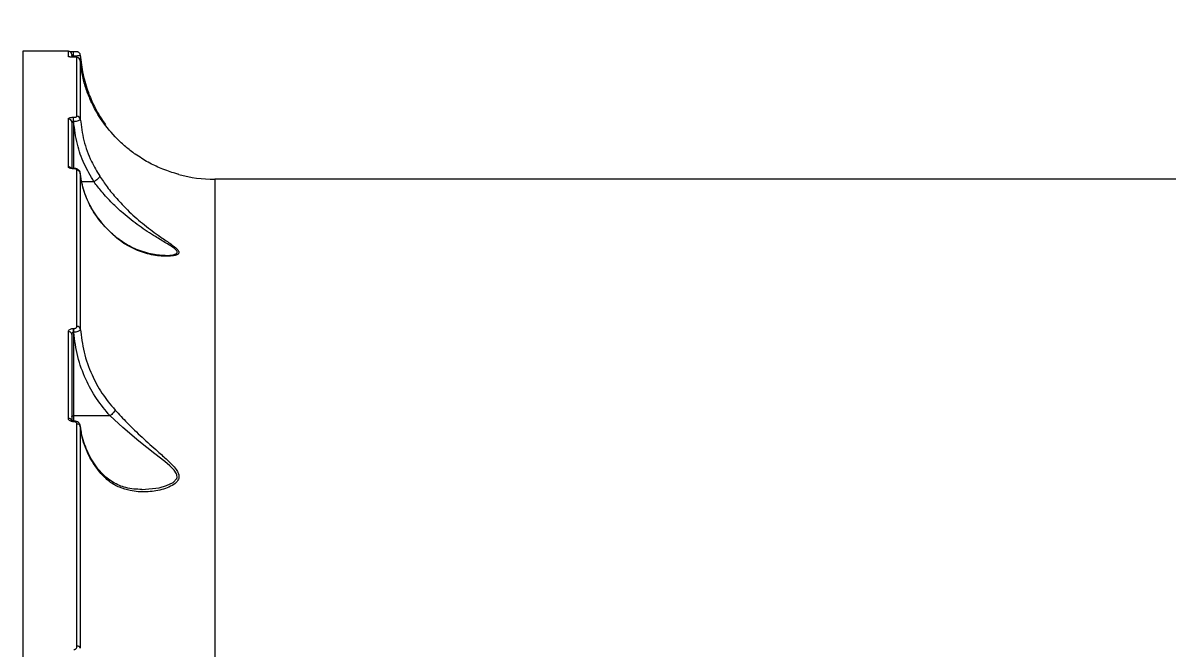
# Model space of a CAD drawing. Header units: millimetres. Extents: x -8327 to 9087, y -6583 to 5996.
# Drawn here: x -799 to -459.3, y -1964.2 to -1778.7 of the extents above; entities that cross this region are included whole.
import ezdxf

# ---------------------------------------------------------------- set-up
doc = ezdxf.new("R2010")
doc.units = ezdxf.units.MM
for name, color, linetype in [('DIKOM_ОБЪЕКТ', 7, 'Continuous'), ('DIKOM_РАЗМЕР_ЗОНА', 7, 'Continuous'), ('DIKOM_РАЗМЕР_ОБЪЕКТА', 7, 'Continuous')]:
    doc.layers.add(name, color=color, linetype=linetype)
doc.styles.add('style1', font='arial.ttf', dxfattribs={"width": 0.8})
doc.dimstyles.new('1-50', dxfattribs={"dimtxt": 300, "dimasz": 200, "dimexe": 100, "dimexo": 0, "dimgap": 100, "dimtad": 1, "dimtxsty": 'style1', "dimcen": 200, "dimclrd": 7, "dimclre": 7, "dimclrt": 7, "dimadec": 1, "dimazin": 2, "dimtfac": 1, "dimtmove": 0, "dimatfit": 2, "dimfxl": 0, "dimlwd": 25, "dimlwe": 18, "dimarcsym": 0})

# ---------------------------------------------------------------- blocks, each defined once
blk = doc.blocks.new('*D9')
at = {"layer": 'Defpoints', "color": 0, "transparency": 16777216}
for p in [(7087.37, 843.9), (-4957.59, 227.93), (7087.37, -4838.64)]:
    blk.add_point(p, dxfattribs=at)
at = {"layer": 'DIKOM_РАЗМЕР_ОБЪЕКТА', "color": 7, "lineweight": 18, "transparency": 16777216}
for p, q in [((7087.37, 843.9), (7087.37, -4938.64)), ((-4957.59, 227.93), (-4957.59, -4938.64))]:
    blk.add_line(p, q, dxfattribs=at)
at = {"layer": 'DIKOM_РАЗМЕР_ОБЪЕКТА', "color": 7, "lineweight": 25, "transparency": 16777216}
blk.add_line((-4757.59, -4838.64), (6887.37, -4838.64), dxfattribs=at)
at = {"layer": 'DIKOM_РАЗМЕР_ОБЪЕКТА', "color": 7, "transparency": 16777216}
for points in [[(-4757.59, -4805.31), (-4757.59, -4871.97), (-4957.59, -4838.64)], [(6887.37, -4805.31), (6887.37, -4871.97), (7087.37, -4838.64)]]:
    blk.add_solid(points, dxfattribs=at)
at = {"layer": 'DIKOM_РАЗМЕР_ОБЪЕКТА', "color": 7, "transparency": 16777216, "insert": (4098.94, -4585.47), "char_height": 300, "attachment_point": 5, "style": 'style1'}
blk.add_mtext('12040', dxfattribs=at)
blk = doc.blocks.new('*D10')
at = {"layer": 'Defpoints', "color": 0, "transparency": 16777216}
for p in [(-465.57, 4500.84), (-6842.48, -4044.98), (-465.57, -4044.98)]:
    blk.add_point(p, dxfattribs=at)
at = {"layer": 'DIKOM_РАЗМЕР_ОБЪЕКТА', "color": 7, "lineweight": 18, "transparency": 16777216}
for p, q in [((-465.57, 4500.84), (-6942.48, 4500.84)), ((-465.57, -4044.98), (-6942.48, -4044.98))]:
    blk.add_line(p, q, dxfattribs=at)
at = {"layer": 'DIKOM_РАЗМЕР_ОБЪЕКТА', "color": 7, "lineweight": 25, "transparency": 16777216}
blk.add_line((-6842.48, 4300.84), (-6842.48, -3844.98), dxfattribs=at)
at = {"layer": 'DIKOM_РАЗМЕР_ОБЪЕКТА', "color": 7, "transparency": 16777216}
for points in [[(-6875.82, 4300.84), (-6809.15, 4300.84), (-6842.48, 4500.84)], [(-6875.82, -3844.98), (-6809.15, -3844.98), (-6842.48, -4044.98)]]:
    blk.add_solid(points, dxfattribs=at)
at = {"layer": 'DIKOM_РАЗМЕР_ОБЪЕКТА', "color": 7, "transparency": 16777216, "insert": (-7095.66, 227.93), "char_height": 300, "attachment_point": 5, "rotation": 90, "style": 'style1'}
blk.add_mtext('8550', dxfattribs=at)
blk = doc.blocks.new('*D12')
at = {"layer": 'Defpoints', "color": 0, "transparency": 16777216}
for p in [(-6501.58, 227.93), (9087.37, 227.93), (9087.37, -6483.3)]:
    blk.add_point(p, dxfattribs=at)
at = {"layer": 'DIKOM_РАЗМЕР_ЗОНА', "color": 7, "lineweight": 18, "transparency": 16777216}
for p, q in [((-6501.58, 227.93), (-6501.58, -6583.3)), ((9087.37, 227.93), (9087.37, -6583.3))]:
    blk.add_line(p, q, dxfattribs=at)
at = {"layer": 'DIKOM_РАЗМЕР_ЗОНА', "color": 7, "lineweight": 25, "transparency": 16777216}
blk.add_line((-6301.58, -6483.3), (8887.37, -6483.3), dxfattribs=at)
at = {"layer": 'DIKOM_РАЗМЕР_ЗОНА', "color": 7, "transparency": 16777216}
for points in [[(-6301.58, -6449.97), (-6301.58, -6516.64), (-6501.58, -6483.3)], [(8887.37, -6449.97), (8887.37, -6516.64), (9087.37, -6483.3)]]:
    blk.add_solid(points, dxfattribs=at)
at = {"layer": 'DIKOM_РАЗМЕР_ЗОНА', "color": 7, "transparency": 16777216, "insert": (2981.2, -6230.13), "char_height": 300, "attachment_point": 5, "style": 'style1'}
blk.add_mtext('15500', dxfattribs=at)

msp = doc.modelspace()

# ---------------------------------------------------------------- linework, layer by layer
at = {"layer": 'DIKOM_ОБЪЕКТ', "color": 7, "linetype": 'Continuous', "lineweight": 15}
for p, q in [((-785.539, -1787.072), (-799.039, -1787.072)), ((-799.039, -1787.072), (-799.039, -2206.069)), ((-785.539, -1788.668), (-785.539, -1787.072)), ((-784.539, -1788.072), (-784.539, -1788.675)), ((-784.007, -1787.24), (-784.039, -1787.24)), ((-784.039, -1788.575), (-784.039, -1787.24)), ((-784.007, -1788.575), (-784.039, -1788.575)), ((-784.039, -1788.575), (-784.039, -1788.827)), ((-783.936, -1788.83), (-784.039, -1788.83)), ((-784.039, -1788.83), (-784.039, -1788.834)), ((-783.936, -1788.834), (-784.039, -1788.834)), ((-784.007, -1788.575), (-784.007, -1787.24)), ((-783.982, -1788.75), (-784.007, -1788.575)), ((-783.936, -1788.83), (-783.936, -1788.834)), ((-782.98, -1806.374), (-782.98, -1788.944)), ((-781.982, -1789.867), (-781.982, -1807.258)), ((-785.539, -1821.335), (-785.539, -1807.133)), ((-784.039, -1806.677), (-783.984, -1806.677)), ((-784.039, -1807.96), (-784.039, -1806.677)), ((-783.984, -1807.96), (-783.984, -1806.677)), ((-784.539, -1808.085), (-784.539, -1821.712)), ((-783.984, -1807.96), (-784.039, -1807.96)), ((-784.039, -1807.96), (-784.039, -1821.878)), ((-783.96, -1821.878), (-784.039, -1821.878)), ((-784.039, -1821.878), (-784.039, -1821.961)), ((-783.96, -1821.961), (-784.039, -1821.961)), ((-783.96, -1821.878), (-783.96, -1821.878)), ((-783.96, -1821.878), (-783.96, -1821.961)), ((-782.98, -1868.76), (-782.98, -1822.372)), ((-781.982, -1823.221), (-781.982, -1869.507)), ((-777.925, -1825.842), (-781.587, -1825.842)), ((-371.989, -1825.072), (-742.089, -1825.072)), ((-742.089, -1825.072), (-742.089, -2145.224)), ((-785.539, -1896.03), (-785.539, -1870.31)), ((-784.539, -1871.112), (-784.539, -1896.771)), ((-784.039, -1869.37), (-783.96, -1869.37)), ((-784.039, -1870.5), (-784.039, -1869.37)), ((-784.039, -1870.5), (-784.039, -1895.301)), ((-783.96, -1870.5), (-784.039, -1870.5)), ((-783.96, -1870.5), (-783.96, -1869.37)), ((-773.152, -1895.301), (-784.039, -1895.301)), ((-784.039, -1895.301), (-784.039, -1896.748)), ((-783.984, -1896.781), (-784.039, -1896.781)), ((-784.039, -1896.781), (-784.039, -1897.043)), ((-783.984, -1897.043), (-784.039, -1897.043)), ((-783.984, -1896.781), (-783.984, -1897.043)), ((-782.98, -1963.699), (-782.98, -1897.722)), ((-781.982, -1898.405), (-781.982, -1964.236)), ((-781.789, -1899.188), (-781.91, -1898.308))]:
    msp.add_line(p, q, dxfattribs=at)
at = {"layer": 'DIKOM_ОБЪЕКТ', "color": 7, "linetype": 'Continuous', "lineweight": 15, "flags": 128}
for points in [[(-784.539, -1895.464), (-784.53, -1895.432), (-784.501, -1895.402), (-784.455, -1895.374), (-784.393, -1895.349), (-784.317, -1895.329), (-784.231, -1895.314), (-784.137, -1895.304), (-784.039, -1895.301)], [(-763.735, -1917.141), (-763.605, -1917.153), (-758.584, -1916.623), (-756.406, -1916.02), (-754.422, -1915.075), (-753.35, -1913.929), (-753.25, -1913.625), (-753.295, -1912.768), (-753.392, -1912.504), (-754.139, -1911.372), (-755.398, -1910.107), (-756.871, -1908.862), (-759.848, -1906.543), (-764.615, -1902.821), (-769.406, -1898.783), (-773.148, -1895.301), (-773.149, -1895.3), (-773.149, -1895.3)]]:
    msp.add_lwpolyline(points, dxfattribs=at)
at = {"layer": 'DIKOM_ОБЪЕКТ', "color": 7, "linetype": 'Continuous', "lineweight": 15}
for centre, radius, start, end in [((-785.539, -1788.072), 1, 0, 90), ((-785.539, -1789.67), 1.002, 63.21311, 90.01961), ((-782.978, -1789.942), 0.998, 4.34695, 90.1047), ((-785.516, -1808.11), 0.977, 1.43141, 91.36705), ((-782.959, -1807.356), 0.982, 5.70261, 91.17927), ((-785.528, -1822.363), 1.029, 37.71238, 90.624), ((-782.943, -1823.34), 0.969, 7.04812, 92.13619), ((-742.089, -1785.072), 40, 254.58804, 270), ((-785.45, -1871.223), 0.917, 6.96513, 95.58542), ((-782.9, -1869.694), 0.937, 11.52007, 94.84101), ((-785.441, -1896.972), 0.947, 20.96922, 95.95316), ((-782.876, -1898.641), 0.925, 14.81562, 96.40602), ((-782.83, -1964.615), 0.928, 24.10092, 99.29512)]:
    msp.add_arc(centre, radius, start, end, dxfattribs=at)
for points, knots in [([(-784.039, -1788.834), (-784.109, -1788.834), (-784.352, -1788.832), (-784.747, -1788.817), (-785.156, -1788.783), (-785.472, -1788.731), (-785.516, -1788.69), (-785.539, -1788.668)], [0, 0, 0, 0, 0.0796213, 0.2757322, 0.47076, 0.7105399, 1, 1, 1, 1]), ([(-784.129, -1788.828), (-784.196, -1788.828), (-784.393, -1788.827), (-784.701, -1788.812), (-784.986, -1788.79), (-785.148, -1788.765), (-785.16, -1788.762), (-785.164, -1788.761)], [0, 0, 0, 0, 0.12147015, 0.36042809, 0.619459, 0.87172947, 1, 1, 1, 1]), ([(-784.04, -1787.24), (-784.053, -1787.24), (-784.232, -1787.24), (-784.575, -1787.237), (-784.914, -1787.232), (-785.024, -1787.228), (-785.04, -1787.228)], [0, 0, 0, 0, 0.0352338, 0.4770418, 0.9269446, 1, 1, 1, 1]), ([(-784.039, -1788.575), (-784.082, -1788.573), (-784.137, -1788.57), (-784.24, -1788.546), (-784.35, -1788.501), (-784.46, -1788.412), (-784.527, -1788.308), (-784.536, -1788.233), (-784.539, -1788.197)], [0, 0, 0, 0, 0.1272115, 0.1626485, 0.3404092, 0.5453904, 0.7831228, 1, 1, 1, 1]), ([(-781.986, -1788.191), (-781.985, -1788.185), (-781.974, -1788.063), (-782.062, -1787.851), (-782.216, -1787.608), (-782.398, -1787.449), (-782.572, -1787.352), (-782.72, -1787.302), (-782.826, -1787.28), (-782.911, -1787.269), (-783.049, -1787.256), (-783.276, -1787.248), (-783.655, -1787.241), (-783.897, -1787.24), (-784.007, -1787.24)], [0, 0, 0, 0, 0.0056153, 0.1255844, 0.2215364, 0.302555, 0.3710236, 0.4265618, 0.4668757, 0.5036537, 0.5647025, 0.7523871, 0.8880141, 1, 1, 1, 1]), ([(-781.986, -1788.191), (-781.985, -1788.185), (-781.974, -1788.063), (-782.062, -1787.851), (-782.216, -1787.608), (-782.398, -1787.449), (-782.572, -1787.352), (-782.72, -1787.302), (-782.826, -1787.28), (-782.911, -1787.269), (-783.049, -1787.256), (-783.276, -1787.248), (-783.655, -1787.241), (-783.897, -1787.24), (-784.007, -1787.24)], [0, 0, 0, 0, 0.0056153, 0.1255844, 0.2215364, 0.302555, 0.3710236, 0.4265618, 0.4668757, 0.5036537, 0.5647025, 0.7523871, 0.8880141, 1, 1, 1, 1]), ([(-781.982, -1788.199), (-781.996, -1788.23), (-782.027, -1788.296), (-782.318, -1788.396), (-782.78, -1788.483), (-783.361, -1788.548), (-783.79, -1788.566), (-784.007, -1788.575)], [0, 0, 0, 0, 0.1847819, 0.3988002, 0.6012571, 0.7990033, 1, 1, 1, 1]), ([(-781.983, -1789.86), (-781.983, -1789.859), (-781.967, -1789.737), (-782.061, -1789.518), (-782.22, -1789.262), (-782.417, -1789.093), (-782.611, -1788.989), (-782.806, -1788.923), (-783.043, -1788.876), (-783.357, -1788.845), (-783.718, -1788.829), (-783.911, -1788.831), (-783.974, -1788.832)], [0, 0, 0, 0, 0.0006393, 0.1306789, 0.2350318, 0.326122, 0.4090695, 0.4910182, 0.6065032, 0.7971344, 0.9339929, 1, 1, 1, 1]), ([(-782.98, -1788.944), (-782.996, -1788.928), (-783.024, -1788.9), (-783.229, -1788.866), (-783.486, -1788.844), (-783.736, -1788.835), (-783.89, -1788.834), (-783.936, -1788.834)], [0, 0, 0, 0, 0.30256995, 0.53467123, 0.72548122, 0.91708913, 1, 1, 1, 1]), ([(-781.982, -1788.199), (-781.763, -1790.123), (-781.334, -1793.896), (-780.148, -1797.907), (-779.351, -1799.985), (-779.224, -1800.317)], [0, 0, 0, 0, 0.4665328, 0.9150124, 1, 1, 1, 1]), ([(-765.697, -1817.614), (-765.94, -1817.439), (-767.163, -1816.56), (-769.228, -1814.873), (-772.595, -1811.616), (-775.35, -1808.131), (-777.704, -1804.256), (-779.277, -1801.043), (-780.6, -1797.414), (-781.555, -1793.683), (-781.84, -1791.139), (-781.982, -1789.867)], [0, 0, 0, 0, 0.024296, 0.1222486, 0.2202167, 0.4215145, 0.5118869, 0.6322351, 0.7525902, 0.8762936, 1, 1, 1, 1]), ([(-779.224, -1800.317), (-779.22, -1800.325), (-779.192, -1800.397), (-779.192, -1800.509), (-779.311, -1800.638), (-779.341, -1800.671)], [0, 0, 0, 0, 0.09100341, 0.77184034, 1, 1, 1, 1]), ([(-779.224, -1800.317), (-778.603, -1801.747), (-777.597, -1804.067), (-775.906, -1806.947), (-774.915, -1808.317), (-774.503, -1808.886)], [0, 0, 0, 0, 0.4841074, 0.7856191, 1, 1, 1, 1]), ([(-785.539, -1807.133), (-785.523, -1807.082), (-785.49, -1806.979), (-785.231, -1806.842), (-784.85, -1806.739), (-784.428, -1806.684), (-784.15, -1806.679), (-784.039, -1806.677)], [0, 0, 0, 0, 0.2150336, 0.4299727, 0.644707, 0.8591845, 1, 1, 1, 1]), ([(-783.984, -1806.677), (-783.91, -1806.675), (-783.722, -1806.671), (-783.44, -1806.635), (-783.185, -1806.566), (-783.013, -1806.476), (-782.991, -1806.408), (-782.98, -1806.374)], [0, 0, 0, 0, 0.1422593, 0.3570599, 0.571575, 0.7857061, 1, 1, 1, 1]), ([(-781.982, -1807.258), (-782.004, -1807.33), (-782.048, -1807.474), (-782.391, -1807.675), (-782.898, -1807.836), (-783.462, -1807.932), (-783.836, -1807.952), (-783.984, -1807.96)], [0, 0, 0, 0, 0.2142611, 0.4283266, 0.6427303, 0.8576261, 1, 1, 1, 1]), ([(-781.982, -1807.258), (-781.704, -1809.373), (-781.139, -1813.66), (-779.061, -1819.369), (-777.074, -1822.735), (-776.215, -1824.191)], [0, 0, 0, 0, 0.3558615, 0.7214808, 1, 1, 1, 1]), ([(-784.039, -1807.96), (-784.076, -1807.961), (-784.169, -1807.963), (-784.31, -1807.977), (-784.437, -1808.005), (-784.523, -1808.043), (-784.534, -1808.071), (-784.539, -1808.085)], [0, 0, 0, 0, 0.1407148, 0.3551582, 0.569961, 0.7849482, 1, 1, 1, 1]), ([(-777.925, -1825.842), (-778.946, -1824.089), (-781.014, -1820.543), (-783.137, -1814.504), (-783.692, -1810.215), (-783.984, -1807.96)], [0, 0, 0, 0, 0.3165723, 0.6406716, 1, 1, 1, 1]), ([(-752.718, -1823.634), (-752.751, -1823.625), (-752.837, -1823.604), (-753.972, -1823.295), (-755.772, -1822.728), (-758.474, -1821.702), (-761.843, -1820.142), (-764.404, -1818.462), (-765.697, -1817.614)], [0, 0, 0, 0, 0.0730106, 0.1858791, 0.3367424, 0.4916091, 0.7434525, 1, 1, 1, 1]), ([(-784.039, -1821.961), (-784.126, -1821.959), (-784.383, -1821.954), (-784.801, -1821.888), (-785.207, -1821.747), (-785.486, -1821.553), (-785.522, -1821.407), (-785.539, -1821.335)], [0, 0, 0, 0, 0.1083129, 0.3204286, 0.5430756, 0.7715482, 1, 1, 1, 1]), ([(-784.039, -1821.874), (-784.099, -1821.875), (-784.255, -1821.875), (-784.477, -1821.842), (-784.651, -1821.799), (-784.748, -1821.757), (-784.749, -1821.756), (-784.749, -1821.756)], [0, 0, 0, 0, 0.1629569, 0.4285175, 0.6545064, 0.8458109, 1, 1, 1, 1]), ([(-782.005, -1823.179), (-782.018, -1823.063), (-782.047, -1822.808), (-782.272, -1822.477), (-782.599, -1822.195), (-783.071, -1821.984), (-783.557, -1821.872), (-783.88, -1821.89), (-783.96, -1821.895)], [0, 0, 0, 0, 0.1329237, 0.2914949, 0.4529058, 0.6479419, 0.9136633, 1, 1, 1, 1]), ([(-782.98, -1822.372), (-782.991, -1822.324), (-783.014, -1822.227), (-783.196, -1822.1), (-783.461, -1822.008), (-783.733, -1821.966), (-783.901, -1821.962), (-783.96, -1821.961)], [0, 0, 0, 0, 0.22880937, 0.45781615, 0.67848344, 0.88831526, 1, 1, 1, 1]), ([(-781.533, -1826.089), (-781.546, -1826.043), (-781.801, -1825.097), (-781.949, -1824.122), (-781.987, -1823.192), (-781.988, -1823.179)], [0, 0, 0, 0, 0.0477185, 0.9864521, 1, 1, 1, 1]), ([(-771.671, -1842.104), (-773.043, -1840.797), (-775.821, -1838.149), (-778.488, -1834.172), (-780.303, -1830.409), (-781.467, -1826.952), (-781.81, -1824.47), (-781.982, -1823.221)], [0, 0, 0, 0, 0.2398784, 0.4858734, 0.6394237, 0.8185501, 1, 1, 1, 1]), ([(-776.215, -1824.191), (-776.215, -1824.204), (-776.215, -1824.256), (-776.259, -1824.405), (-776.444, -1824.687), (-776.832, -1825.078), (-777.342, -1825.486), (-777.726, -1825.722), (-777.918, -1825.84)], [0, 0, 0, 0, 0.03809316, 0.14919578, 0.3618926, 0.57461219, 0.78728642, 1, 1, 1, 1]), ([(-776.215, -1824.191), (-775.499, -1825.249), (-773.962, -1827.52), (-771.173, -1830.91), (-767.666, -1834.596), (-763.499, -1838.289), (-759.313, -1841.416), (-756.22, -1843.515), (-754.322, -1844.855), (-753.193, -1845.772), (-752.752, -1846.38), (-752.649, -1846.852), (-752.843, -1847.314), (-753.926, -1847.769), (-755.727, -1847.982), (-758.673, -1847.909), (-762.659, -1847.179), (-766.582, -1845.592), (-769.59, -1843.789), (-770.975, -1842.667), (-771.671, -1842.104)], [0, 0, 0, 0, 0.0590573, 0.1267717, 0.1965303, 0.2899979, 0.3861947, 0.4527701, 0.4864323, 0.5209066, 0.5489143, 0.5542508, 0.5800473, 0.6152117, 0.6617348, 0.709494, 0.8061414, 0.9056045, 0.9525546, 1, 1, 1, 1]), ([(-771.804, -1841.823), (-772.207, -1841.479), (-773.401, -1840.458), (-775.128, -1838.6), (-776.987, -1836.276), (-778.574, -1833.822), (-779.877, -1831.271), (-780.898, -1828.688), (-781.325, -1826.942), (-781.533, -1826.089)], [0, 0, 0, 0, 0.0775297, 0.229776, 0.3834976, 0.538572, 0.6945209, 0.8507651, 1, 1, 1, 1]), ([(-777.918, -1825.84), (-777.919, -1825.841), (-777.922, -1825.842), (-777.924, -1825.842), (-777.925, -1825.842)], [0, 0, 0, 0, 0.6170942, 1, 1, 1, 1]), ([(-756.761, -1847.682), (-756.672, -1847.685), (-755.825, -1847.721), (-754.571, -1847.572), (-753.389, -1847.194), (-753.177, -1846.776), (-753.286, -1846.353), (-753.76, -1845.801), (-754.943, -1844.975), (-756.937, -1843.756), (-760.157, -1841.85), (-764.537, -1838.983), (-768.869, -1835.603), (-772.594, -1832.153), (-775.496, -1828.996), (-777.203, -1826.842), (-777.918, -1825.841), (-777.918, -1825.84)], [0, 0, 0, 0, 0.0082955, 0.0791685, 0.1292291, 0.1648063, 0.1721556, 0.2112352, 0.260138, 0.3109867, 0.4114716, 0.554744, 0.7014076, 0.8050108, 0.9110168, 0.9999505, 1, 1, 1, 1]), ([(-771.833, -1841.854), (-771.791, -1841.894), (-771.72, -1841.961), (-771.685, -1842.063), (-771.671, -1842.104)], [0, 0, 0, 0, 0.596366, 1, 1, 1, 1]), ([(-756.761, -1847.69), (-757.154, -1847.685), (-758.18, -1847.67), (-760.026, -1847.448), (-762.307, -1846.958), (-764.677, -1846.188), (-766.951, -1845.177), (-769.046, -1843.956), (-770.656, -1842.841), (-771.531, -1842.052), (-771.796, -1841.813)], [0, 0, 0, 0, 0.0825599, 0.2156351, 0.3635489, 0.520708, 0.6687388, 0.8096461, 0.9424191, 1, 1, 1, 1]), ([(-785.539, -1870.31), (-785.529, -1870.226), (-785.506, -1870.039), (-785.303, -1869.773), (-784.964, -1869.549), (-784.528, -1869.399), (-784.202, -1869.38), (-784.039, -1869.37)], [0, 0, 0, 0, 0.1741765, 0.3895599, 0.5957779, 0.7978621, 1, 1, 1, 1]), ([(-784.039, -1870.5), (-784.085, -1870.504), (-784.14, -1870.509), (-784.244, -1870.549), (-784.354, -1870.621), (-784.464, -1870.768), (-784.529, -1870.938), (-784.536, -1871.057), (-784.539, -1871.112)], [0, 0, 0, 0, 0.1446144, 0.1755159, 0.3626124, 0.5710235, 0.8046963, 1, 1, 1, 1]), ([(-783.96, -1869.37), (-783.852, -1869.364), (-783.638, -1869.351), (-783.351, -1869.253), (-783.131, -1869.106), (-783.001, -1868.934), (-782.986, -1868.814), (-782.98, -1868.76)], [0, 0, 0, 0, 0.2040113, 0.4080179, 0.6135434, 0.8265267, 1, 1, 1, 1]), ([(-781.982, -1869.507), (-781.997, -1869.589), (-782.032, -1869.773), (-782.299, -1870.043), (-782.744, -1870.279), (-783.317, -1870.449), (-783.745, -1870.483), (-783.96, -1870.5)], [0, 0, 0, 0, 0.1700467, 0.3807876, 0.5866816, 0.7931135, 1, 1, 1, 1]), ([(-773.152, -1895.301), (-774.541, -1893.637), (-777.353, -1890.269), (-780.57, -1884.319), (-783.018, -1877.701), (-783.643, -1872.923), (-783.96, -1870.5)], [0, 0, 0, 0, 0.2328874, 0.471296, 0.7319725, 1, 1, 1, 1]), ([(-781.982, -1869.507), (-781.698, -1871.807), (-781.12, -1876.475), (-778.803, -1882.874), (-775.701, -1888.693), (-773.025, -1891.94), (-771.671, -1893.582)], [0, 0, 0, 0, 0.26256384, 0.53266365, 0.76364774, 1, 1, 1, 1]), ([(-771.671, -1893.582), (-770.498, -1894.847), (-767.941, -1897.603), (-763.621, -1901.736), (-759.545, -1905.361), (-756.564, -1908.004), (-754.74, -1909.773), (-753.555, -1911.12), (-752.748, -1912.469), (-752.631, -1913.455), (-752.918, -1914.473), (-753.825, -1915.506), (-755.643, -1916.494), (-758.543, -1917.475), (-762.493, -1918.041), (-766.753, -1917.729), (-770.398, -1916.592), (-773.503, -1914.916), (-775.287, -1913.021), (-776.215, -1912.036)], [0, 0, 0, 0, 0.0790204, 0.1721797, 0.268058, 0.3287286, 0.3610581, 0.3938997, 0.4223308, 0.4513196, 0.4599432, 0.4989928, 0.5446056, 0.5914349, 0.6876202, 0.7865801, 0.8546754, 0.924444, 1, 1, 1, 1]), ([(-773.149, -1895.3), (-773.15, -1895.301), (-773.15, -1895.301), (-773.151, -1895.301), (-773.152, -1895.301), (-773.152, -1895.301)], [0, 0, 0, 0, 0.36568102, 0.86622421, 1, 1, 1, 1]), ([(-771.671, -1893.582), (-771.686, -1893.619), (-771.729, -1893.726), (-771.88, -1893.983), (-772.185, -1894.38), (-772.639, -1894.862), (-772.979, -1895.154), (-773.149, -1895.3)], [0, 0, 0, 0, 0.0873181, 0.2536195, 0.5024087, 0.7511857, 1, 1, 1, 1]), ([(-784.039, -1897.043), (-784.15, -1897.038), (-784.428, -1897.026), (-784.85, -1896.904), (-785.231, -1896.675), (-785.49, -1896.371), (-785.523, -1896.144), (-785.539, -1896.03)], [0, 0, 0, 0, 0.1408201, 0.3552902, 0.5700578, 0.7849734, 1, 1, 1, 1]), ([(-784.039, -1896.778), (-784.095, -1896.777), (-784.219, -1896.775), (-784.386, -1896.732), (-784.507, -1896.68), (-784.574, -1896.632), (-784.576, -1896.628), (-784.578, -1896.626)], [0, 0, 0, 0, 0.18275012, 0.40908928, 0.61155878, 0.80323852, 1, 1, 1, 1]), ([(-782.004, -1898.32), (-782.001, -1898.286), (-781.986, -1898.065), (-782.176, -1897.679), (-782.54, -1897.238), (-783.084, -1896.926), (-783.598, -1896.771), (-783.91, -1896.796), (-783.984, -1896.802)], [0, 0, 0, 0, 0.0372826, 0.2455483, 0.4491869, 0.6711988, 0.9222977, 1, 1, 1, 1]), ([(-782.98, -1897.722), (-782.991, -1897.646), (-783.013, -1897.493), (-783.185, -1897.29), (-783.44, -1897.136), (-783.722, -1897.055), (-783.91, -1897.046), (-783.984, -1897.043)], [0, 0, 0, 0, 0.2142849, 0.4284545, 0.6429385, 0.8577479, 1, 1, 1, 1]), ([(-776.215, -1912.036), (-777.264, -1910.589), (-778.972, -1908.232), (-780.551, -1904.69), (-781.543, -1901.607), (-781.834, -1899.485), (-781.982, -1898.405)], [0, 0, 0, 0, 0.3422193, 0.5572662, 0.7746042, 1, 1, 1, 1]), ([(-776.314, -1911.527), (-776.614, -1911.162), (-777.525, -1910.052), (-778.76, -1908.075), (-780.029, -1905.618), (-780.983, -1903.065), (-781.58, -1900.912), (-781.738, -1899.608), (-781.789, -1899.188)], [0, 0, 0, 0, 0.0975034, 0.2958417, 0.4963863, 0.6988585, 0.9028211, 1, 1, 1, 1]), ([(-776.377, -1911.576), (-776.33, -1911.629), (-776.24, -1911.732), (-776.216, -1911.907), (-776.215, -1912.01), (-776.215, -1912.036)], [0, 0, 0, 0, 0.4445506, 0.858163, 1, 1, 1, 1]), ([(-763.735, -1917.142), (-764.514, -1917.123), (-766.117, -1917.083), (-768.347, -1916.651), (-770.436, -1915.981), (-772.295, -1915.055), (-773.98, -1913.863), (-775.309, -1912.672), (-776.015, -1911.811), (-776.29, -1911.477)], [0, 0, 0, 0, 0.1651251, 0.3400881, 0.4860146, 0.6406998, 0.7905179, 0.9185941, 1, 1, 1, 1]), ([(-783.936, -1964.665), (-783.842, -1964.657), (-783.653, -1964.641), (-783.401, -1964.518), (-783.191, -1964.333), (-783.034, -1964.074), (-782.982, -1963.849), (-782.98, -1963.718), (-782.98, -1963.699)], [0, 0, 0, 0, 0.1672932, 0.3344369, 0.5091108, 0.7130595, 0.9577362, 1, 1, 1, 1])]:
    msp.add_open_spline(points, degree=3, knots=knots, dxfattribs=at)

# ---------------------------------------------------------------- dimensions: what is measured, and where the dimension line sits
at = {"layer": 'DIKOM_РАЗМЕР_ЗОНА'}
dim = msp.add_linear_dim(base=(9087.366, -6483.303), p1=(-6501.585, 227.929), p2=(9087.366, 227.928), text='15500', dimstyle='1-50', dxfattribs=at)
dim.commit()
dim.dimension.update_dxf_attribs({"geometry": '*D12', "text_midpoint": (2981.198, -6483.303), "dimtype": 160})
at = {"layer": 'DIKOM_РАЗМЕР_ОБЪЕКТА'}
dim = msp.add_linear_dim(base=(-6842.485, -4044.984), p1=(-465.572, 4500.841), p2=(-465.572, -4044.984), angle=90, text='8550', dimstyle='1-50', dxfattribs=at)
dim.commit()
dim.dimension.update_dxf_attribs({"geometry": '*D10', "text_midpoint": (-6842.485, 227.928), "dimtype": 160})
dim = msp.add_linear_dim(base=(7087.366, -4838.641), p1=(-4957.594, 227.929), p2=(7087.366, 843.902), text='12040', dimstyle='1-50', dxfattribs=at)
dim.commit()
dim.dimension.update_dxf_attribs({"geometry": '*D9', "text_midpoint": (4098.945, -4838.641), "dimtype": 160})

doc.saveas('drawing.dxf')
